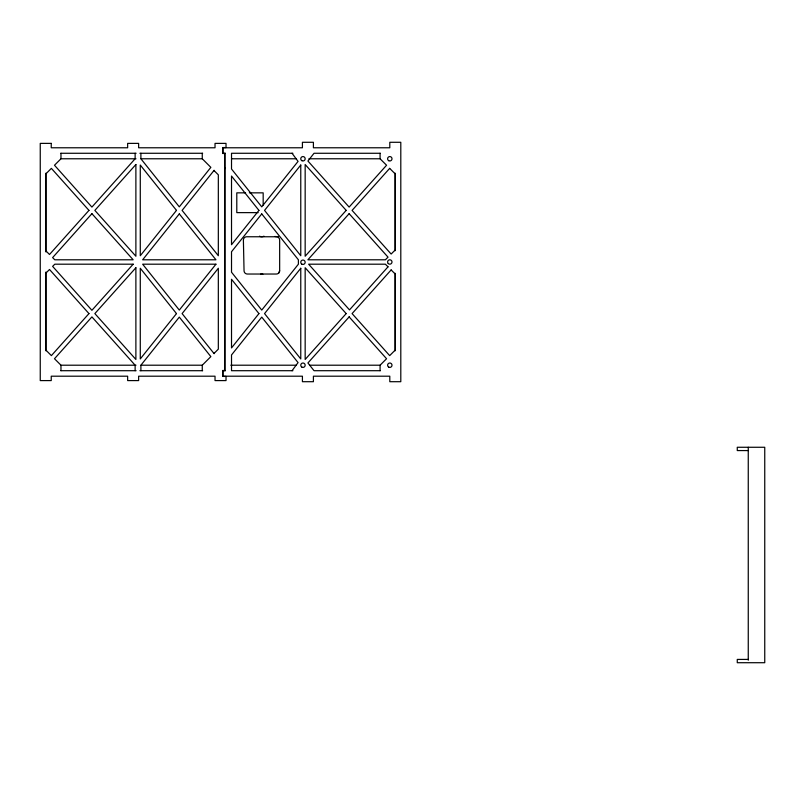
<?xml version="1.0" encoding="UTF-8"?>
<svg xmlns="http://www.w3.org/2000/svg" width="805" height="805" viewBox="0 0 805 805"><rect width="100%" height="100%" fill="white"/><g stroke="black" fill="none" stroke-linecap="round" stroke-linejoin="round"><path stroke-width="1.21" d="M279.657 270.732A3.3 3.3 0 0 1 276.367 274.032L247.346 274.032A3.3 3.3 0 0 1 244.046 270.732L243.392 240.061A3.3 3.3 0 0 1 246.682 236.761L276.367 236.761A3.3 3.3 0 0 1 279.657 240.061L279.657 270.732L278.701 273.066M214.351 353.113L214.14 353.697L182.111 313.598L218.326 268.266L218.326 349.149L213.979 353.496M292.044 370.702L298.061 362.592L261.746 317.12L231.518 354.965L231.518 370.702L292.889 370.702M349.3 316.717L307.923 362.964L314.031 370.702L380.312 370.702M135.995 158.776L60.969 158.776L54.488 165.246L91.911 207.086L135.129 158.776L135.129 153.272M140.996 365.208L202.266 365.208L210.85 356.625L179.304 317.12L140.895 365.208L140.895 370.702M309.834 365.208L380.081 365.208L386.561 358.728L349.129 316.898M60.808 153.272L136.115 153.272M139.879 153.272L202.639 153.272M225.44 153.272L222.945 153.272L222.945 147.778L302.418 147.778L302.418 142.284L313.407 142.284L313.407 147.778L389.801 147.778L389.801 142.284L400.799 142.284L400.799 381.701L389.801 381.701L389.801 376.197L313.407 376.197L313.407 381.701L302.418 381.701L302.418 376.197L222.945 376.197L222.945 370.702L225.44 370.702M292.889 153.272L231.518 153.272L231.518 169.01L261.746 206.855L298.061 161.392L292.044 153.272M380.312 153.272L314.031 153.272L307.923 161.02L349.129 207.086L386.561 165.246L380.081 158.776L308.919 158.776M140.996 158.776L202.266 158.776L210.85 167.359L179.304 206.855L140.895 158.776L140.895 153.272M231.518 158.776L296.431 158.776M245.585 192.848L236.791 192.848L236.791 212.631L258.153 212.631M249.359 192.848L263.175 192.848L263.175 205.215M135.129 370.702L135.129 365.208L91.911 316.898L54.488 358.728L60.969 365.208L135.995 365.208M230.814 365.208L296.039 365.208M60.808 370.702L136.115 370.702M139.879 370.702L202.639 370.702M748.258 450.569L737.269 450.569L737.269 447.268L764.75 447.268L764.75 662.716L737.269 662.716L737.269 659.416L748.258 659.416M213.979 170.489L218.326 174.836L218.326 255.718L182.111 210.387L214.14 170.288L214.351 170.861M224.917 167.802L224.917 168.668M748.258 447.268L748.258 660.221M395.084 173.145L395.084 250.727M395.084 273.257L395.084 350.839M380.081 153.272L380.081 158.776M380.081 365.208L380.081 370.702M224.917 153.272L224.917 370.702M202.266 153.272L202.266 158.776M202.266 365.208L202.266 370.702M60.969 153.272L60.969 158.776M60.969 365.208L60.969 370.702M45.966 173.145L45.966 251.975M45.966 271.999L45.966 350.839M263.939 236.177A4.397 4.397 0 0 1 259.542 236.177M260.609 274.173A4.397 4.397 0 0 1 262.883 274.173M278.288 236.429A6.591 6.591 0 0 1 274.877 236.429M176.486 210.387L140.281 255.718L140.281 165.045L176.486 210.387M179.304 213.909L142.646 259.794L215.951 259.794L179.304 213.909M176.486 313.598L140.281 358.929L140.281 268.266L176.486 313.598M215.951 264.191L179.304 310.076L142.646 264.191L215.951 264.191M258.928 210.387L231.518 244.71L231.518 176.054L258.928 210.387M261.746 213.909L231.518 251.754L231.518 272.231L261.746 310.076L298.393 264.191L298.393 259.794L261.746 213.909M300.768 165.045L264.553 210.387L300.768 255.718L300.768 165.045M258.928 313.598L231.518 347.921L231.518 279.275L258.928 313.598M300.768 268.266L264.553 313.598L300.768 358.929L300.768 268.266M88.963 210.387L49.508 254.491L45.744 250.727L45.744 173.991L51.379 168.366L88.963 210.387M91.911 213.677L52.617 257.6L54.81 259.794L133.167 259.794L91.911 213.677M135.884 164.532L94.859 210.387L135.884 256.231L135.884 164.532M88.963 313.598L51.379 355.619L45.744 349.984L45.744 273.257L49.508 269.494L88.963 313.598M133.167 264.191L91.911 310.297L52.617 266.375L54.81 264.191L133.167 264.191M135.884 267.743L94.859 313.598L135.884 359.453L135.884 267.743M346.18 210.387L305.165 256.231L305.165 164.532L346.18 210.387M349.129 213.677L307.882 259.794L385.384 259.794L388.02 257.157L349.129 213.677M389.67 168.366L352.087 210.387L391.139 254.038L395.305 249.882L395.305 173.991L389.67 168.366M346.18 313.598L305.165 359.453L305.165 267.743L346.18 313.598M388.02 266.827L349.501 309.895L308.617 264.191L385.384 264.191L388.02 266.827M391.139 269.937L352.087 313.598L389.67 355.619L395.305 349.984L395.305 274.103L391.139 269.937M51.238 143.381L40.25 143.381L40.25 380.594L51.238 380.594L51.238 376.197L127.643 376.197L127.643 380.594L138.631 380.594L138.631 376.197L215.026 376.197L215.026 380.594L226.024 380.594L226.024 376.418L222.723 376.418L222.723 370.481L224.696 370.481L224.696 153.493L222.723 153.493L222.723 147.556L226.024 147.556L226.024 143.381L215.026 143.381L215.026 147.778L138.631 147.778L138.631 143.381L127.643 143.381L127.643 147.778L51.238 147.778L51.238 143.381M388.704 367.11A2.194 2.194 0 0 0 392.005 365.208A2.194 2.194 0 0 0 388.704 363.307A2.194 2.194 0 0 0 388.704 367.11M388.704 160.678A2.194 2.194 0 0 0 392.005 158.776A2.194 2.194 0 0 0 388.704 156.864A2.194 2.194 0 0 0 388.704 160.678M388.252 263.547A2.194 2.194 0 0 0 391.924 262.561A2.194 2.194 0 0 0 389.238 259.864A2.194 2.194 0 0 0 388.252 263.547M301.865 264.151A2.194 2.194 0 0 0 305.165 262.249A2.194 2.194 0 0 0 301.865 260.347A2.194 2.194 0 0 0 301.865 264.151M301.865 367.11A2.194 2.194 0 0 0 305.165 365.208A2.194 2.194 0 0 0 301.865 363.307A2.194 2.194 0 0 0 301.865 367.11M301.865 160.678A2.194 2.194 0 0 0 305.165 158.776A2.194 2.194 0 0 0 301.865 156.864A2.194 2.194 0 0 0 301.865 160.678"/></g></svg>
